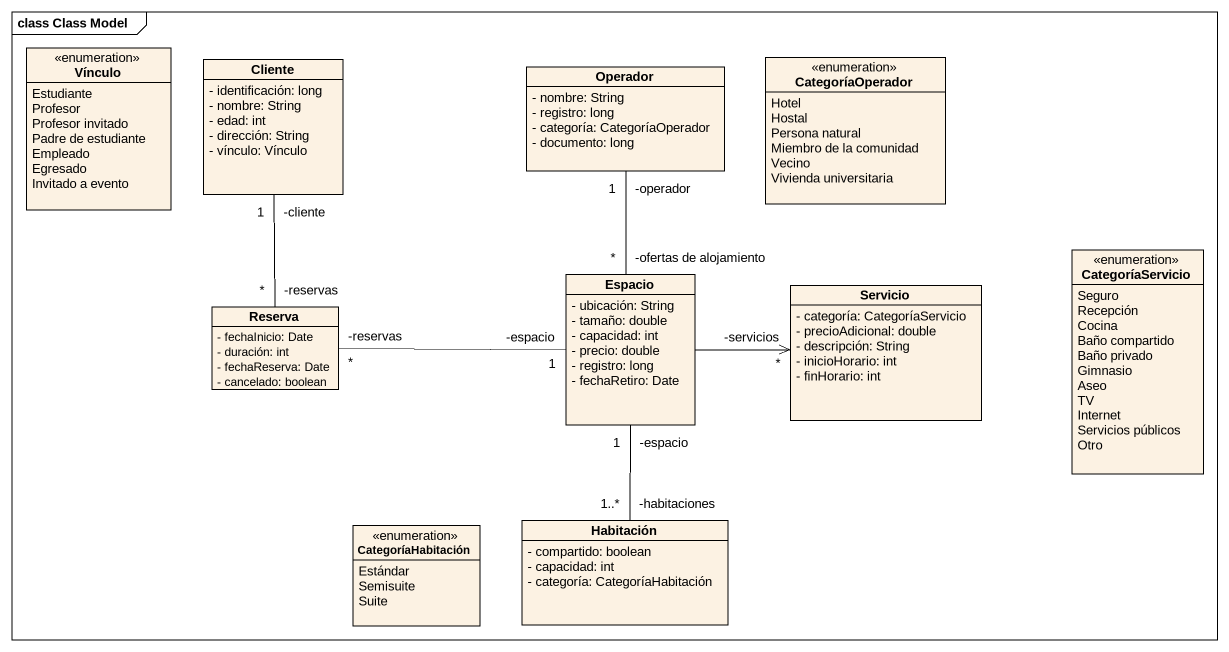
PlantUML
@startuml
mainframe class Class Model
hide circle
hide empty members
skinparam classAttributeIconSize 0
enum Vínculo {
  Estudiante
  Profesor
  Profesor invitado
  Padre de estudiante
  Empleado
  Egresado
  Invitado a evento
}
class Cliente {
  - identificación: long
  - nombre: String
  - edad: int
  - dirección: String
  - vínculo: Vínculo
}
class Operador {
  - nombre: String
  - registro: long
  - categoría: CategoríaOperador
  - documento: long
}
enum CategoríaOperador {
  Hotel
  Hostal
  Persona natural
  Miembro de la comunidad
  Vecino
  Vivienda universitaria
}
enum CategoríaServicio {
  Seguro
  Recepción
  Cocina
  Baño compartido
  Baño privado
  Gimnasio
  Aseo
  TV
  Internet
  Servicios públicos
  Otro
}
class Reserva {
  - fechaInicio: Date
  - duración: int
  - fechaReserva: Date
  - cancelado: boolean
}
class Espacio {
  - ubicación: String
  - tamaño: double
  - capacidad: int
  - precio: double
  - registro: long
  - fechaRetiro: Date
}
class Servicio {
  - categoría: CategoríaServicio
  - precioAdicional: double
  - descripción: String
  - inicioHorario: int
  - finHorario: int
}
class Habitación {
  - compartido: boolean
  - capacidad: int
  - categoría: CategoríaHabitación
}
enum CategoríaHabitación {
  Estándar
  Semisuite
  Suite
}
Cliente "-cliente\n1" -- "-reservas\n*" Reserva
Operador "-operador\n1" -- "-ofertas de alojamiento\n*" Espacio
Reserva "-reservas\n*" -right- "-espacio\n1" Espacio
Espacio -right-> "-servicios\n*" Servicio
Espacio "-espacio\n1" -- "-habitaciones\n1..*" Habitación
@enduml
